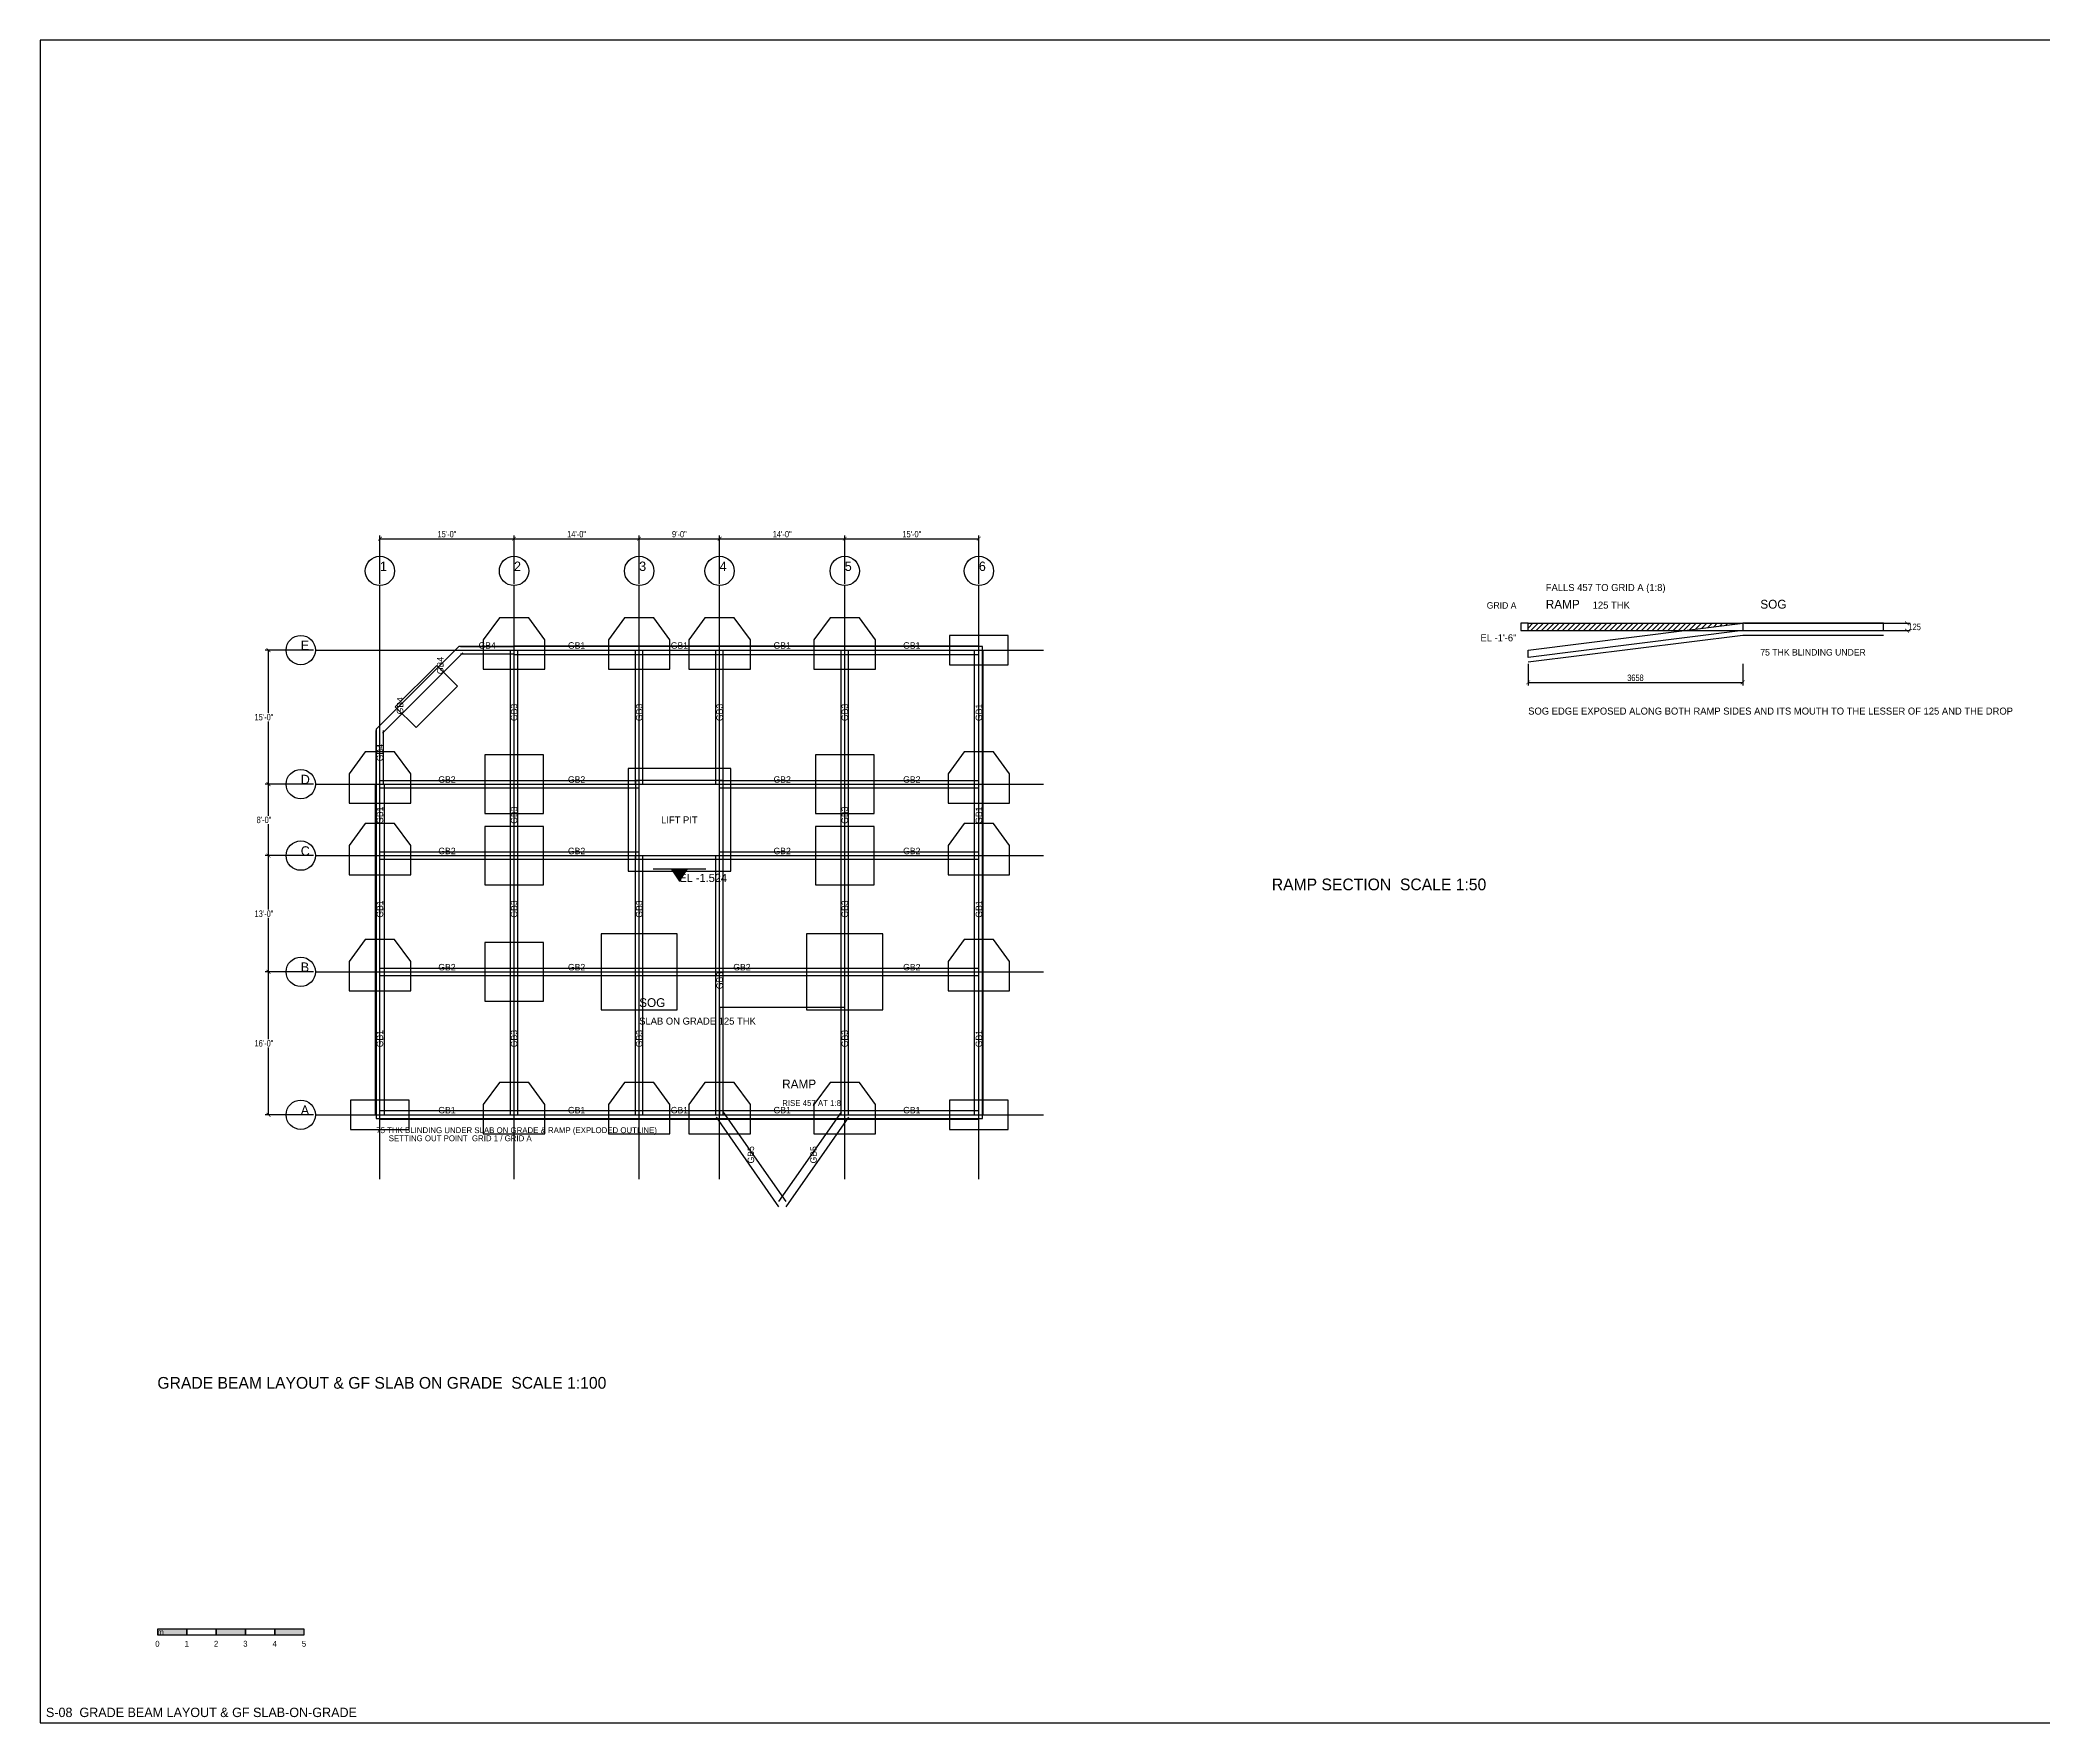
# Model space of a CAD drawing. Extents: x 1000 to 743527, y -207200 to 58857.
# Drawn here: x 1000 to 69328, y -68400 to -11000 of the extents above; entities that cross this region are included whole.
import ezdxf
from ezdxf.enums import TextEntityAlignment as Align

# ---------------------------------------------------------------- set-up
doc = ezdxf.new("R2010")
doc.units = 0
doc.linetypes.add('DASHED', pattern=[1.524, 1.27, -0.254])
for name, color, linetype in [('Beam Line', 4, 'Continuous'), ('Dimension', 6, 'Continuous'), ('Foundation', 3, 'Continuous'), ('Grid', 8, 'Continuous'), ('Grid Circle', 8, 'Continuous'), ('Hatch', 9, 'Continuous'), ('Inches Dimension', 6, 'Continuous'), ('Sheet', 7, 'Continuous'), ('Slab', 5, 'Continuous'), ('Text-1', 7, 'Continuous'), ('Text-2', 7, 'Continuous')]:
    doc.layers.add(name, color=color, linetype=linetype)
doc.styles.add('OpenSansCondensed-Light', font='OpenSansCondensed-Light.ttf')
doc.dimstyles.new('EZDXF', dxfattribs={"dimtxt": 0.25, "dimasz": 0.175, "dimexe": 0.375, "dimexo": 0.125, "dimgap": 0.1, "dimtad": 1, "dimlfac": 100, "dimzin": 12, "dimdsep": 46, "dimtxsty": 'OpenSansCondensed-Light', "dimblk": 'ARCHTICK', "dimcen": 2.5, "dimazin": 3, "dimtfac": 0.5, "dimtmove": 2, "dimatfit": 3})

# ---------------------------------------------------------------- blocks, each defined once
blk = doc.blocks.new('SCALE_BAR')
at = {"layer": 'Sheet'}
h = blk.add_hatch(color=7, dxfattribs=at)
h.dxf.hatch_style = 1
h.paths.add_polyline_path([(0, 0), (10, 0), (10, 2), (0, 2)])
h = blk.add_hatch(color=7, dxfattribs=at)
h.dxf.hatch_style = 1
h.paths.add_polyline_path([(20, 0), (30, 0), (30, 2), (20, 2)])
h = blk.add_hatch(color=7, dxfattribs=at)
h.dxf.hatch_style = 1
h.paths.add_polyline_path([(40, 0), (50, 0), (50, 2), (40, 2)])
for points in [[(0, 0), (10, 0), (10, 2), (0, 2)], [(10, 0), (20, 0), (20, 2), (10, 2)], [(20, 0), (30, 0), (30, 2), (20, 2)], [(30, 0), (40, 0), (40, 2), (30, 2)], [(40, 0), (50, 0), (50, 2), (40, 2)]]:
    blk.add_lwpolyline(points, close=True, dxfattribs=at)
for s, p in [('0', (0, -4)), ('1', (10, -4)), ('2', (20, -4)), ('3', (30, -4)), ('4', (40, -4)), ('5', (50, -4))]:
    blk.add_text(s, height=2, dxfattribs=at).set_placement(p, align=Align.CENTER)
at = {"layer": 'Text-1'}
blk.add_attdef('UNIT', (0, 0), '', height=2, dxfattribs=at)
blk = doc.blocks.new('GRID_BUBBLE')
at = {"layer": 'Grid Circle'}
blk.add_circle((0, 0), 500, dxfattribs=at)
at = {"layer": 'Text-1'}
blk.add_attdef('GRID', (0, 0), '', height=320, dxfattribs=at)
blk = doc.blocks.new('_ARCHTICK')
at = {"color": 0, "linetype": 'BYBLOCK', "const_width": 0.15}
blk.add_lwpolyline([(-0.5, -0.5), (0.5, 0.5)], dxfattribs=at)
blk = doc.blocks.new('LEVEL_MARK')
at = {"layer": 'Text-1'}
blk.add_line((-900, 450), (900, 450), dxfattribs=at)
blk.add_solid([(0, 0), (-300, 450), (300, 450)], dxfattribs=at)
blk.add_attdef('LEVEL', (0, 0), '', height=280, dxfattribs=at)

msp = doc.modelspace()

# ---------------------------------------------------------------- hatches: boundary and pattern name
at = {"layer": 'Hatch'}
h = msp.add_hatch(dxfattribs=at)
h.set_pattern_fill('ANSI31', scale=40)
h.paths.add_polyline_path([(51742.4, -30892.8), (59057.6, -30892.8), (57057.6, -31142.8), (51742.4, -31142.8)])

# ---------------------------------------------------------------- linework, layer by layer
at = {"layer": 'Beam Line'}
for p, q in [((13872.4, -33091.4), (15244, -31719.8)), ((14049.2, -33268.2), (15420.8, -31896.6)), ((15332.4, -31683.2), (17161.2, -31683.2)), ((15332.4, -31933.2), (17161.2, -31933.2)), ((17036.2, -36380.2), (17036.2, -31808.2)), ((17161.2, -31658.2), (21428.4, -31658.2)), ((17161.2, -31958.2), (21428.4, -31958.2)), ((17286.2, -36380.2), (17286.2, -31808.2)), ((21303.4, -36380.2), (21303.4, -31808.2)), ((21428.4, -31658.2), (24171.6, -31658.2)), ((21428.4, -31958.2), (24171.6, -31958.2)), ((21553.4, -36380.2), (21553.4, -31808.2)), ((24046.6, -36380.2), (24046.6, -31808.2)), ((24171.6, -31658.2), (28438.8, -31658.2)), ((24171.6, -31958.2), (28438.8, -31958.2)), ((24296.6, -36380.2), (24296.6, -31808.2)), ((28313.8, -36380.2), (28313.8, -31808.2)), ((28438.8, -31658.2), (33010.8, -31658.2)), ((28438.8, -31958.2), (33010.8, -31958.2)), ((28563.8, -36380.2), (28563.8, -31808.2)), ((32860.8, -36380.2), (32860.8, -31808.2)), ((33160.8, -36380.2), (33160.8, -31808.2)), ((12500.8, -34463), (13872.4, -33091.4)), ((12677.6, -34639.8), (14049.2, -33268.2)), ((12464.2, -36380.2), (12464.2, -34551.4)), ((12714.2, -36380.2), (12714.2, -34551.4)), ((12439.2, -38818.6), (12439.2, -36380.2)), ((12589.2, -36255.2), (17161.2, -36255.2)), ((12589.2, -36505.2), (17161.2, -36505.2)), ((12739.2, -38818.6), (12739.2, -36380.2)), ((17036.2, -38818.6), (17036.2, -36380.2)), ((17161.2, -36255.2), (21428.4, -36255.2)), ((17161.2, -36505.2), (21428.4, -36505.2)), ((17286.2, -38818.6), (17286.2, -36380.2)), ((24171.6, -36255.2), (28438.8, -36255.2)), ((24171.6, -36505.2), (28438.8, -36505.2)), ((28313.8, -38818.6), (28313.8, -36380.2)), ((28438.8, -36255.2), (33010.8, -36255.2)), ((28438.8, -36505.2), (33010.8, -36505.2)), ((28563.8, -38818.6), (28563.8, -36380.2)), ((32860.8, -38818.6), (32860.8, -36380.2)), ((33160.8, -38818.6), (33160.8, -36380.2)), ((12439.2, -42781), (12439.2, -38818.6)), ((12589.2, -38693.6), (17161.2, -38693.6)), ((12589.2, -38943.6), (17161.2, -38943.6)), ((12739.2, -42781), (12739.2, -38818.6)), ((17036.2, -42781), (17036.2, -38818.6)), ((17161.2, -38693.6), (21428.4, -38693.6)), ((17161.2, -38943.6), (21428.4, -38943.6)), ((17286.2, -42781), (17286.2, -38818.6)), ((21303.4, -42781), (21303.4, -38818.6)), ((21553.4, -42781), (21553.4, -38818.6)), ((24046.6, -47657.8), (24046.6, -38818.6)), ((24171.6, -38693.6), (28438.8, -38693.6)), ((24171.6, -38943.6), (28438.8, -38943.6)), ((24296.6, -47657.8), (24296.6, -38818.6)), ((28313.8, -42781), (28313.8, -38818.6)), ((28438.8, -38693.6), (33010.8, -38693.6)), ((28438.8, -38943.6), (33010.8, -38943.6)), ((28563.8, -42781), (28563.8, -38818.6)), ((32860.8, -42781), (32860.8, -38818.6)), ((33160.8, -42781), (33160.8, -38818.6)), ((12439.2, -47657.8), (12439.2, -42781)), ((12589.2, -42656), (17161.2, -42656)), ((12589.2, -42906), (17161.2, -42906)), ((12739.2, -47657.8), (12739.2, -42781)), ((17036.2, -47657.8), (17036.2, -42781)), ((17161.2, -42656), (21428.4, -42656)), ((17161.2, -42906), (21428.4, -42906)), ((17286.2, -47657.8), (17286.2, -42781)), ((21303.4, -47657.8), (21303.4, -42781)), ((21428.4, -42656), (28438.8, -42656)), ((21428.4, -42906), (28438.8, -42906)), ((21553.4, -47657.8), (21553.4, -42781)), ((28313.8, -47657.8), (28313.8, -42781)), ((28438.8, -42656), (33010.8, -42656)), ((28438.8, -42906), (33010.8, -42906)), ((28563.8, -47657.8), (28563.8, -42781)), ((32860.8, -47657.8), (32860.8, -42781)), ((33160.8, -47657.8), (33160.8, -42781)), ((12589.2, -47507.8), (17161.2, -47507.8)), ((12589.2, -47807.8), (17161.2, -47807.8)), ((17161.2, -47507.8), (21428.4, -47507.8)), ((17161.2, -47807.8), (21428.4, -47807.8)), ((21428.4, -47507.8), (24171.6, -47507.8)), ((21428.4, -47807.8), (24171.6, -47807.8)), ((24048.7, -47743.8), (26182.3, -50791.8)), ((24171.6, -47507.8), (28438.8, -47507.8)), ((24171.6, -47807.8), (28438.8, -47807.8)), ((24294.5, -47571.8), (26428.1, -50619.8)), ((28315.9, -47571.8), (26182.3, -50619.8)), ((28561.7, -47743.8), (26428.1, -50791.8)), ((28438.8, -47507.8), (33010.8, -47507.8)), ((28438.8, -47807.8), (33010.8, -47807.8))]:
    msp.add_line(p, q, dxfattribs=at)
at = {"layer": 'Defpoints'}
msp.add_point((12589.2, -47657.8), dxfattribs=at)
at = {"layer": 'Foundation'}
for p, q in [((51742.4, -32207.2), (59057.6, -31292.8)), ((59057.6, -31292.8), (63857.6, -31292.8)), ((15280.6, -31683.2), (12464.2, -34499.6)), ((33135.8, -31683.2), (15280.6, -31683.2)), ((33135.8, -47782.8), (33135.8, -31683.2)), ((12464.2, -34499.6), (12464.2, -47782.8)), ((12464.2, -47782.8), (33135.8, -47782.8))]:
    msp.add_line(p, q, dxfattribs=at)
for points in [[(16111.2, -32458.2), (18211.2, -32458.2), (18211.2, -31458.2), (17661.2, -30708.2), (16661.2, -30708.2), (16111.2, -31458.2)], [(20378.4, -32458.2), (22478.4, -32458.2), (22478.4, -31458.2), (21928.4, -30708.2), (20928.4, -30708.2), (20378.4, -31458.2)], [(23121.6, -32458.2), (25221.6, -32458.2), (25221.6, -31458.2), (24671.6, -30708.2), (23671.6, -30708.2), (23121.6, -31458.2)], [(27388.8, -32458.2), (29488.8, -32458.2), (29488.8, -31458.2), (28938.8, -30708.2), (27938.8, -30708.2), (27388.8, -31458.2)], [(32010.8, -32308.2), (34010.8, -32308.2), (34010.8, -31308.2), (32010.8, -31308.2)], [(13819.4, -34452.6), (15233.6, -33038.4), (14526.5, -32331.3), (13112.3, -33745.5)], [(11539.2, -37030.2), (13639.2, -37030.2), (13639.2, -36030.2), (13089.2, -35280.2), (12089.2, -35280.2), (11539.2, -36030.2)], [(16161.2, -37380.2), (18161.2, -37380.2), (18161.2, -35380.2), (16161.2, -35380.2)], [(27438.8, -37380.2), (29438.8, -37380.2), (29438.8, -35380.2), (27438.8, -35380.2)], [(31960.8, -37030.2), (34060.8, -37030.2), (34060.8, -36030.2), (33510.8, -35280.2), (32510.8, -35280.2), (31960.8, -36030.2)], [(21050, -39349.4), (24550, -39349.4), (24550, -35849.4), (21050, -35849.4)], [(21303.4, -38943.6), (24296.6, -38943.6), (24296.6, -36255.2), (21303.4, -36255.2)], [(11539.2, -39468.6), (13639.2, -39468.6), (13639.2, -38468.6), (13089.2, -37718.6), (12089.2, -37718.6), (11539.2, -38468.6)], [(16161.2, -39818.6), (18161.2, -39818.6), (18161.2, -37818.6), (16161.2, -37818.6)], [(27438.8, -39818.6), (29438.8, -39818.6), (29438.8, -37818.6), (27438.8, -37818.6)], [(31960.8, -39468.6), (34060.8, -39468.6), (34060.8, -38468.6), (33510.8, -37718.6), (32510.8, -37718.6), (31960.8, -38468.6)], [(20128.4, -44081), (22728.4, -44081), (22728.4, -41481), (20128.4, -41481)], [(27138.8, -44081), (29738.8, -44081), (29738.8, -41481), (27138.8, -41481)], [(11539.2, -43431), (13639.2, -43431), (13639.2, -42431), (13089.2, -41681), (12089.2, -41681), (11539.2, -42431)], [(16161.2, -43781), (18161.2, -43781), (18161.2, -41781), (16161.2, -41781)], [(31960.8, -43431), (34060.8, -43431), (34060.8, -42431), (33510.8, -41681), (32510.8, -41681), (31960.8, -42431)], [(16111.2, -48307.8), (18211.2, -48307.8), (18211.2, -47307.8), (17661.2, -46557.8), (16661.2, -46557.8), (16111.2, -47307.8)], [(20378.4, -48307.8), (22478.4, -48307.8), (22478.4, -47307.8), (21928.4, -46557.8), (20928.4, -46557.8), (20378.4, -47307.8)], [(23121.6, -48307.8), (25221.6, -48307.8), (25221.6, -47307.8), (24671.6, -46557.8), (23671.6, -46557.8), (23121.6, -47307.8)], [(27388.8, -48307.8), (29488.8, -48307.8), (29488.8, -47307.8), (28938.8, -46557.8), (27938.8, -46557.8), (27388.8, -47307.8)], [(11589.2, -48157.8), (13589.2, -48157.8), (13589.2, -47157.8), (11589.2, -47157.8)], [(32010.8, -48157.8), (34010.8, -48157.8), (34010.8, -47157.8), (32010.8, -47157.8)]]:
    msp.add_lwpolyline(points, close=True, dxfattribs=at)
at = {"layer": 'Grid'}
for p, q in [((12589.2, -49857.8), (12589.2, -29608.2)), ((17161.2, -49857.8), (17161.2, -29608.2)), ((21428.4, -49857.8), (21428.4, -29608.2)), ((24171.6, -49857.8), (24171.6, -29608.2)), ((28438.8, -49857.8), (28438.8, -29608.2)), ((33010.8, -49857.8), (33010.8, -29608.2)), ((10389.2, -31808.2), (35210.8, -31808.2)), ((10389.2, -36380.2), (35210.8, -36380.2)), ((10389.2, -38818.6), (35210.8, -38818.6)), ((10389.2, -42781), (35210.8, -42781)), ((10389.2, -47657.8), (35210.8, -47657.8))]:
    msp.add_line(p, q, dxfattribs=at)
at = {"layer": 'Sheet'}
msp.add_lwpolyline([(1000, -68400), (83100, -68400), (83100, -11000), (1000, -11000)], close=True, dxfattribs=at)
at = {"layer": 'Slab'}
msp.add_line((51742.4, -30892.8), (59057.6, -30892.8), dxfattribs=at)
at = {"layer": 'Slab', "linetype": 'DASHED'}
msp.add_line((51742.4, -31142.8), (59057.6, -31142.8), dxfattribs=at)
at = {"layer": 'Slab'}
for points in [[(51492.4, -31142.8), (51742.4, -31142.8), (51742.4, -30892.8), (51492.4, -30892.8)], [(51742.4, -31807.2), (59057.6, -30892.8), (59057.6, -31142.8), (51742.4, -32057.2)], [(59057.6, -31142.8), (63857.6, -31142.8), (63857.6, -30892.8), (59057.6, -30892.8)], [(12464.2, -47782.8), (33135.8, -47782.8), (33135.8, -31683.2), (15280.6, -31683.2), (12464.2, -34499.6)], [(24171.6, -47657.8), (28438.8, -47657.8), (28438.8, -44000.2), (24171.6, -44000.2)]]:
    msp.add_lwpolyline(points, close=True, dxfattribs=at)

# ---------------------------------------------------------------- block references
at = {"layer": 'Grid Circle'}
for p, values in [((12589.2, -29108.2), {'GRID': '1'}), ((17161.2, -29108.2), {'GRID': '2'}), ((21428.4, -29108.2), {'GRID': '3'}), ((24171.6, -29108.2), {'GRID': '4'}), ((28438.8, -29108.2), {'GRID': '5'}), ((33010.8, -29108.2), {'GRID': '6'}), ((9889.2, -31808.2), {'GRID': 'E'}), ((9889.2, -36380.2), {'GRID': 'D'}), ((9889.2, -38818.6), {'GRID': 'C'}), ((9889.2, -42781), {'GRID': 'B'}), ((9889.2, -47657.8), {'GRID': 'A'})]:
    msp.add_blockref('GRID_BUBBLE', p, dxfattribs=at).add_auto_attribs(values)
at = {"layer": 'Sheet', "xscale": 100, "yscale": 100}
msp.add_blockref('SCALE_BAR', (5000, -65400), dxfattribs=at).add_auto_attribs({'UNIT': 'm'})
at = {"layer": 'Text-1'}
msp.add_blockref('LEVEL_MARK', (22800, -39718.6), dxfattribs=at).add_auto_attribs({'LEVEL': 'EL -1.524'})

# ---------------------------------------------------------------- texts
at = {"layer": 'Sheet'}
for s, height, p in [('RAMP SECTION  SCALE 1:50', 400, (43000, -40000)), ('GRADE BEAM LAYOUT & GF SLAB ON GRADE  SCALE 1:100', 400, (5000, -57000)), ('S-08  GRADE BEAM LAYOUT & GF SLAB-ON-GRADE', 320, (1200, -68200))]:
    msp.add_text(s, height=height, dxfattribs=at).set_placement(p)
at = {"layer": 'Text-1'}
for s, height, p in [('RAMP', 300, (52342.4, -30392.8)), ('SOG', 300, (59657.6, -30392.8)), ('SOG', 300, (21428.4, -43981)), ('SLAB ON GRADE 125 THK', 240, (21428.4, -44581)), ('RAMP', 300, (26305.2, -46757.8)), ('RISE 457 AT 1:8', 200, (26305.2, -47357.8))]:
    msp.add_text(s, height=height, dxfattribs=at).set_placement(p)
for s, p in [('GB4', (14646.6, -32334)), ('GB4', (13275, -33705.6)), ('GB3', (17161.2, -33934.2)), ('GB3', (21428.4, -33934.2)), ('GB3', (24171.6, -33934.2)), ('GB3', (28438.8, -33934.2)), ('GB1', (33010.8, -33934.2)), ('GB4', (12589.2, -35305.8)), ('GB1', (12589.2, -37439.4)), ('GB3', (17161.2, -37439.4)), ('GB3', (28438.8, -37439.4)), ('GB1', (33010.8, -37439.4)), ('GB1', (12589.2, -40639.8)), ('GB3', (17161.2, -40639.8)), ('GB3', (21428.4, -40639.8)), ('GB3', (28438.8, -40639.8)), ('GB1', (33010.8, -40639.8)), ('GB3', (24171.6, -43078.2)), ('GB1', (12589.2, -45059.4)), ('GB3', (17161.2, -45059.4)), ('GB3', (21428.4, -45059.4)), ('GB3', (28438.8, -45059.4)), ('GB1', (33010.8, -45059.4)), ('GB5', (25238.4, -49021.8)), ('GB5', (27372, -49021.8))]:
    msp.add_text(s, height=220, rotation=90, dxfattribs=at).set_placement(p, align=Align.MIDDLE_CENTER)
for s, height, p in [('GB4', 220, (16246.8, -31648.2)), ('GB1', 220, (19294.8, -31648.2)), ('GB1', 220, (22800, -31648.2)), ('GB1', 220, (26305.2, -31648.2)), ('GB1', 220, (30724.8, -31648.2)), ('GB2', 220, (14875.2, -36220.2)), ('GB2', 220, (19294.8, -36220.2)), ('GB2', 220, (26305.2, -36220.2)), ('GB2', 220, (30724.8, -36220.2)), ('LIFT PIT', 240, (22800, -37599.4)), ('GB2', 220, (14875.2, -38658.6)), ('GB2', 220, (19294.8, -38658.6)), ('GB2', 220, (26305.2, -38658.6)), ('GB2', 220, (30724.8, -38658.6)), ('GB2', 220, (14875.2, -42621)), ('GB2', 220, (19294.8, -42621)), ('GB2', 220, (24933.6, -42621)), ('GB2', 220, (30724.8, -42621)), ('GB1', 220, (14875.2, -47497.8)), ('GB1', 220, (19294.8, -47497.8)), ('GB1', 220, (22800, -47497.8)), ('GB1', 220, (26305.2, -47497.8)), ('GB1', 220, (30724.8, -47497.8))]:
    msp.add_text(s, height=height, dxfattribs=at).set_placement(p, align=Align.MIDDLE_CENTER)
at = {"layer": 'Text-2'}
for s, height, p in [('FALLS 457 TO GRID A (1:8)', 240, (52342.4, -29792.8)), ('125 THK', 240, (53942.4, -30392.8)), ('75 THK BLINDING UNDER', 220, (59657.6, -31992.8)), ('SOG EDGE EXPOSED ALONG BOTH RAMP SIDES AND ITS MOUTH TO THE LESSER OF 125 AND THE DROP', 240, (51742.4, -34007.2)), ('75 THK BLINDING UNDER SLAB ON GRADE & RAMP (EXPLODED OUTLINE)', 200, (12464.2, -48282.8)), ('SETTING OUT POINT  GRID 1 / GRID A', 200, (12889.2, -48557.8))]:
    msp.add_text(s, height=height, dxfattribs=at).set_placement(p)
for s, height, p in [('GRID A', 220, (51342.4, -30392.8)), ('EL -1\'-6"', 240, (51342.4, -31507.2))]:
    msp.add_text(s, height=height, dxfattribs=at).set_placement(p, align=Align.RIGHT)

# ---------------------------------------------------------------- dimensions: what is measured, and where the dimension line sits
at = {"layer": 'Dimension'}
msp.add_linear_dim(base=(64657.6, -30892.8), p1=(59057.6, -30892.8), p2=(59057.6, -31142.8), angle=90, dimstyle='EZDXF', override={"dimtxt": 220, "dimasz": 132, "dimexe": 110, "dimexo": 66, "dimgap": 44, "dimtad": 1, "dimtih": 1, "dimtoh": 1, "dimdec": 0, "dimlfac": 0.5}, dxfattribs=at).render()
msp.add_linear_dim(base=(51742.4, -32907.2), p1=(51742.4, -32207.2), p2=(59057.6, -32207.2), dimstyle='EZDXF', override={"dimtxt": 220, "dimasz": 132, "dimexe": 110, "dimexo": 66, "dimgap": 44, "dimtad": 1, "dimtih": 1, "dimtoh": 1, "dimdec": 0, "dimlfac": 0.5}, dxfattribs=at).render()
at = {"layer": 'Inches Dimension'}
for base, p1, p2, text in [((12589.2, -28008.2), (12589.2, -29608.2), (17161.2, -29608.2), '15\'-0"'), ((17161.2, -28008.2), (17161.2, -29608.2), (21428.4, -29608.2), '14\'-0"'), ((21428.4, -28008.2), (21428.4, -29608.2), (24171.6, -29608.2), '9\'-0"'), ((24171.6, -28008.2), (24171.6, -29608.2), (28438.8, -29608.2), '14\'-0"'), ((28438.8, -28008.2), (28438.8, -29608.2), (33010.8, -29608.2), '15\'-0"')]:
    msp.add_linear_dim(base=base, p1=p1, p2=p2, text=text, dimstyle='EZDXF', override={"dimtxt": 220, "dimasz": 132, "dimexe": 110, "dimexo": 66, "dimgap": 44, "dimtad": 1, "dimtih": 1, "dimtoh": 1, "dimdec": 0, "dimlfac": 1}, dxfattribs=at).render()
for base, p1, p2, text in [((8789.2, -36380.2), (10389.2, -36380.2), (10389.2, -31808.2), '15\'-0"'), ((8789.2, -38818.6), (10389.2, -38818.6), (10389.2, -36380.2), '8\'-0"'), ((8789.2, -42781), (10389.2, -42781), (10389.2, -38818.6), '13\'-0"'), ((8789.2, -47657.8), (10389.2, -47657.8), (10389.2, -42781), '16\'-0"')]:
    msp.add_linear_dim(base=base, p1=p1, p2=p2, angle=90, text=text, dimstyle='EZDXF', override={"dimtxt": 220, "dimasz": 132, "dimexe": 110, "dimexo": 66, "dimgap": 44, "dimtad": 1, "dimtih": 1, "dimtoh": 1, "dimdec": 0, "dimlfac": 1}, dxfattribs=at).render()

doc.saveas('drawing.dxf')
